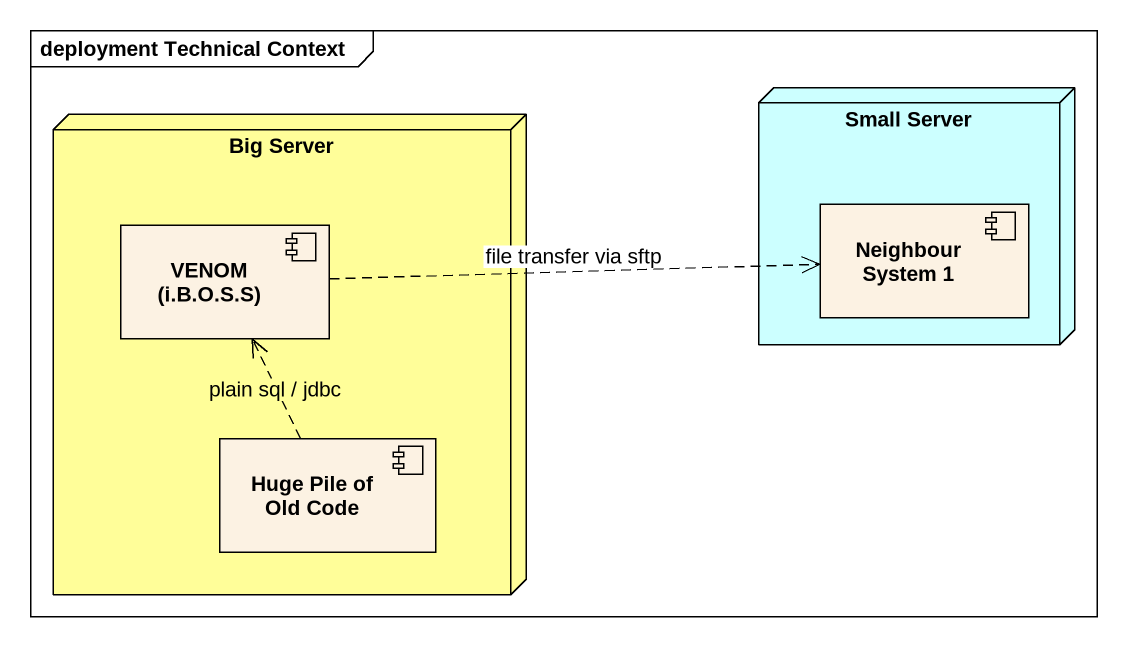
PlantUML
@startuml
mainframe deployment Technical Context
node "Big Server" as Big_Server #FFFE99 {
  component "VENOM (i.B.O.S.S)" as VENOM_i_B_O_S_S
  component "Huge Pile of Old Code" as Huge_Pile_of_Old_Code
}
node "Small Server" as Small_Server #CCFFFF {
  component "Neighbour System 1" as Neighbour_System_1
}
VENOM_i_B_O_S_S .right.> Neighbour_System_1 : file transfer via sftp
Huge_Pile_of_Old_Code .up.> VENOM_i_B_O_S_S : plain sql / jdbc
@enduml
